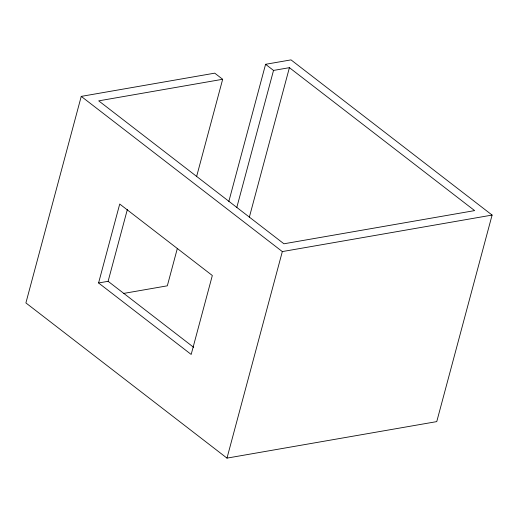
<?xml version="1.0" encoding="UTF-8"?>
<svg xmlns="http://www.w3.org/2000/svg" width="518" height="518" viewBox="0 0 518 518"><rect width="100%" height="100%" fill="white"/><g stroke="black" fill="none" stroke-linecap="round" stroke-linejoin="round"><path stroke-width="0.78" d="M196.562 176.703L222.669 79.28L214.73 73.155L81.242 96.387L25.9 302.926L226.988 458.119L436.758 421.613L492.1 215.074L291.012 59.881L265.585 64.303L228.826 201.476M98.575 282.97L119.723 204.04L212.328 275.511L191.181 354.441L98.575 282.97L108.113 281.306L193.693 347.358M108.113 281.306L127.376 209.414M177.35 248.413L167.327 285.819L123.627 293.428M236.765 207.608L273.523 70.429L289.413 67.664L474.63 210.606L283.929 243.79L98.718 100.855L222.669 79.28M249.32 217.307L289.413 67.664M226.988 458.119L282.329 251.58L492.1 215.074M265.585 64.303L273.523 70.429M81.242 96.387L282.329 251.58"/></g></svg>
